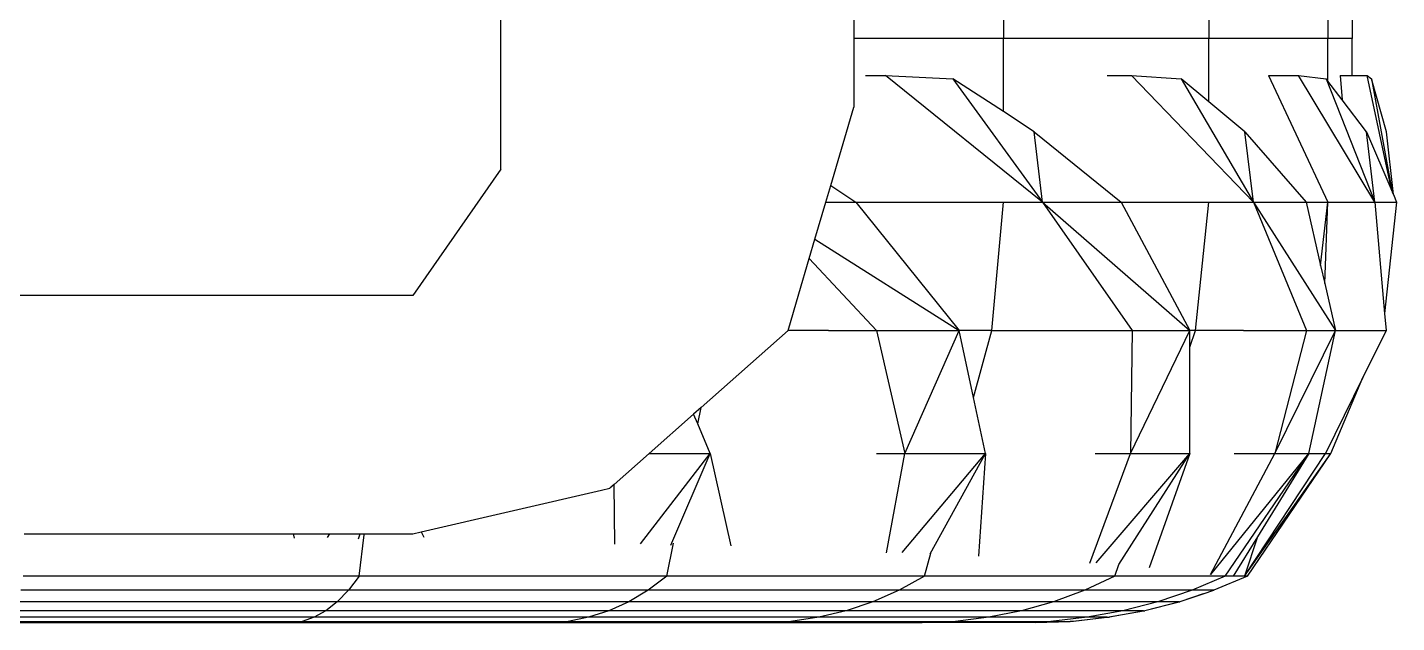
# Model space of a CAD drawing. Header units: inches. Extents: x -625442 to 34963, y -27993 to 66986.
# Drawn here: x 3374.65 to 3400.22, y 21991.6 to 22002.72 of the extents above; entities that cross this region are included whole.
import ezdxf

# ---------------------------------------------------------------- set-up
doc = ezdxf.new("R2010")
doc.units = ezdxf.units.IN
doc.header["$LTSCALE"] = 0.5
doc.header["$MEASUREMENT"] = 0
doc.layers.add('P-FURNITURE', color=201, linetype='Continuous')

# ---------------------------------------------------------------- blocks, each defined once
blk = doc.blocks.new('John Deere pl')
for p, q in [((7.1849, 1.2889), (7.1849, 1.1995)), ((6.9223, 1.1023), (6.9223, 1.2253)), ((7.2961, 1.2292), (7.2961, 1.1995)), ((7.449, 1.2287), (7.449, 1.1995)), ((7.5375, 1.2278), (7.5375, 1.1995)), ((7.5555, 1.227), (7.5555, 1.1995)), ((7.2961, 1.1995), (7.1849, 1.1995)), ((7.1849, 1.1995), (7.1849, 1.1485)), ((7.449, 1.1995), (7.2961, 1.1995)), ((7.2961, 1.1452), (7.2961, 1.1995)), ((7.5375, 1.1995), (7.449, 1.1995)), ((7.449, 1.1524), (7.449, 1.1995)), ((7.5555, 1.1995), (7.5375, 1.1995)), ((7.5375, 1.1679), (7.5375, 1.1995)), ((7.5555, 1.172), (7.5555, 1.1995)), ((7.1936, 1.172), (7.2084, 1.172)), ((7.3253, 1.0777), (7.2084, 1.172)), ((7.2084, 1.172), (7.2584, 1.1696)), ((7.3732, 1.172), (7.3915, 1.172)), ((7.4821, 1.0777), (7.3915, 1.172)), ((7.3915, 1.172), (7.4283, 1.1696)), ((7.4933, 1.172), (7.5157, 1.172)), ((7.4933, 1.172), (7.5375, 1.0777)), ((7.5724, 1.0777), (7.5157, 1.172)), ((7.5157, 1.172), (7.5362, 1.1696)), ((7.5465, 1.172), (7.5555, 1.172)), ((7.5465, 1.172), (7.5482, 1.1538)), ((7.5555, 1.172), (7.5666, 1.172)), ((7.585, 1.0863), (7.5666, 1.172)), ((7.5666, 1.172), (7.5699, 1.1696)), ((7.2584, 1.1696), (7.3253, 1.0777)), ((7.2961, 1.1452), (7.2584, 1.1696)), ((7.4283, 1.1696), (7.4821, 1.0777)), ((7.449, 1.1524), (7.4283, 1.1696)), ((7.5362, 1.1696), (7.5724, 1.0777)), ((7.5375, 1.1679), (7.5362, 1.1696)), ((7.5482, 1.1538), (7.5375, 1.1679)), ((7.5699, 1.1696), (7.5854, 1.0852)), ((7.5812, 1.1302), (7.5699, 1.1696)), ((7.4757, 1.1302), (7.449, 1.1524)), ((7.5662, 1.1302), (7.5482, 1.1538)), ((7.1677, 1.0901), (7.1849, 1.1485)), ((7.3191, 1.1302), (7.2961, 1.1452)), ((7.3191, 1.1302), (7.3838, 1.0777)), ((7.3253, 1.0777), (7.3191, 1.1302)), ((7.4757, 1.1302), (7.5213, 1.0777)), ((7.4821, 1.0777), (7.4757, 1.1302)), ((7.5724, 1.0777), (7.5662, 1.1302)), ((7.5662, 1.1302), (7.585, 1.0863)), ((7.5862, 1.0834), (7.5812, 1.1302)), ((6.9223, 1.1023), (6.8568, 1.0082)), ((7.164, 1.0777), (7.1677, 1.0901)), ((7.1677, 1.0901), (7.1864, 1.0777)), ((7.585, 1.0863), (7.5854, 1.0852)), ((7.5854, 1.0852), (7.5862, 1.0834)), ((7.5862, 1.0834), (7.5886, 1.0777)), ((7.1559, 1.0502), (7.164, 1.0777)), ((7.164, 1.0777), (7.1864, 1.0777)), ((7.1864, 1.0777), (7.2961, 1.0777)), ((7.1864, 1.0777), (7.2633, 0.9822)), ((7.2876, 0.9822), (7.2961, 1.0777)), ((7.2961, 1.0777), (7.2961, 1.0779)), ((7.2961, 1.0777), (7.2962, 1.0777)), ((7.2962, 1.0777), (7.3253, 1.0777)), ((7.3253, 1.0777), (7.4349, 0.9822)), ((7.3253, 1.0777), (7.3838, 1.0777)), ((7.3253, 1.0777), (7.3919, 0.9822)), ((7.3838, 1.0777), (7.449, 1.0777)), ((7.3838, 1.0777), (7.4349, 0.9822)), ((7.4389, 0.9822), (7.449, 1.0777)), ((7.449, 1.0777), (7.449, 1.0778)), ((7.449, 1.0777), (7.4491, 1.0777)), ((7.4491, 1.0777), (7.4821, 1.0777)), ((7.4821, 1.0777), (7.5213, 1.0777)), ((7.4821, 1.0777), (7.5431, 0.9822)), ((7.4821, 1.0777), (7.5216, 0.9822)), ((7.5213, 1.0777), (7.5375, 1.0777)), ((7.5213, 1.0777), (7.532, 1.0305)), ((7.532, 1.0305), (7.5375, 1.0777)), ((7.5351, 1.0171), (7.5375, 1.0777)), ((7.5375, 1.0777), (7.5724, 1.0777)), ((7.5724, 1.0777), (7.5886, 1.0777)), ((7.5724, 1.0777), (7.5797, 0.9948)), ((7.5886, 1.0777), (7.5797, 0.9948)), ((7.1517, 1.0358), (7.1559, 1.0502)), ((7.1559, 1.0502), (7.2633, 0.9822)), ((7.144, 1.0096), (7.1517, 1.0358)), ((7.1517, 1.0358), (7.2018, 0.9822)), ((7.532, 1.0305), (7.5351, 1.0171)), ((7.1359, 0.9822), (7.144, 1.0096)), ((7.5351, 1.0171), (7.5431, 0.9822)), ((6.8568, 1.0082), (5.4264, 1.0082)), ((7.5797, 0.9948), (7.5808, 0.9822)), ((7.1359, 0.9822), (7.0712, 0.9249)), ((7.1661, 0.9822), (7.1359, 0.9822)), ((7.1359, 0.9822), (7.1359, 0.9822)), ((7.1661, 0.9822), (7.2018, 0.9822)), ((7.2018, 0.9822), (7.2633, 0.9822)), ((7.2018, 0.9822), (7.2228, 0.8908)), ((7.2228, 0.8908), (7.2633, 0.9822)), ((7.2876, 0.9822), (7.2633, 0.9822)), ((7.2739, 0.9324), (7.2633, 0.9822)), ((7.2739, 0.9324), (7.2876, 0.9822)), ((7.2876, 0.9822), (7.3919, 0.9822)), ((7.3906, 0.8908), (7.4349, 0.9822)), ((7.3919, 0.9822), (7.3906, 0.8908)), ((7.3919, 0.9822), (7.4349, 0.9822)), ((7.4348, 0.9698), (7.4389, 0.9822)), ((7.4348, 0.9698), (7.4349, 0.9822)), ((7.4389, 0.9822), (7.4349, 0.9822)), ((7.4746, 0.9822), (7.4389, 0.9822)), ((7.4746, 0.9822), (7.5216, 0.9822)), ((7.498, 0.8908), (7.5431, 0.9822)), ((7.5216, 0.9822), (7.498, 0.8908)), ((7.5216, 0.9822), (7.5431, 0.9822)), ((7.5234, 0.8908), (7.5431, 0.9822)), ((7.5431, 0.9822), (7.5808, 0.9822)), ((7.5808, 0.9822), (7.5636, 0.9473)), ((7.4348, 0.8908), (7.4348, 0.9698)), ((7.5636, 0.9473), (7.5356, 0.8908)), ((7.5396, 0.8908), (7.5636, 0.9473)), ((7.2828, 0.8908), (7.2739, 0.9324)), ((7.0657, 0.9201), (7.0326, 0.8908)), ((7.0712, 0.9249), (7.0657, 0.9201)), ((7.0687, 0.9128), (7.0657, 0.9201)), ((7.0687, 0.9128), (7.0712, 0.9249)), ((7.0779, 0.8908), (7.0687, 0.9128)), ((7.0326, 0.8908), (7.0065, 0.8676)), ((7.0261, 0.8235), (7.0779, 0.8908)), ((7.0326, 0.8908), (7.0779, 0.8908)), ((7.0488, 0.8226), (7.0779, 0.8908)), ((7.0779, 0.8908), (7.0933, 0.8221)), ((7.2016, 0.8908), (7.2228, 0.8908)), ((7.2092, 0.8169), (7.2228, 0.8908)), ((7.2209, 0.8171), (7.2828, 0.8908)), ((7.2228, 0.8908), (7.2828, 0.8908)), ((7.2417, 0.8161), (7.2828, 0.8908)), ((7.2828, 0.8908), (7.2777, 0.8143)), ((7.3604, 0.8092), (7.3906, 0.8908)), ((7.3643, 0.8908), (7.3906, 0.8908)), ((7.3652, 0.8093), (7.4348, 0.8908)), ((7.382, 0.8081), (7.4348, 0.8908)), ((7.3906, 0.8908), (7.4348, 0.8908)), ((7.4348, 0.8908), (7.4046, 0.8056)), ((7.4501, 0.8006), (7.498, 0.8908)), ((7.4505, 0.8006), (7.5234, 0.8908)), ((7.461, 0.7994), (7.5234, 0.8908)), ((7.4678, 0.8908), (7.498, 0.8908)), ((7.4754, 0.7994), (7.5396, 0.8908)), ((7.4754, 0.7994), (7.5356, 0.8908)), ((7.4777, 0.7994), (7.5396, 0.8908)), ((7.5234, 0.8908), (7.4851, 0.8287)), ((7.498, 0.8908), (7.5234, 0.8908)), ((7.5234, 0.8908), (7.5356, 0.8908)), ((7.5356, 0.8908), (7.5396, 0.8908)), ((7.0065, 0.8676), (7.0033, 0.8648)), ((7.0071, 0.8233), (7.0065, 0.8676)), ((6.8631, 0.8324), (6.9972, 0.8634)), ((6.9972, 0.8634), (7.0033, 0.8648)), ((6.5676, 0.8309), (6.768, 0.8309)), ((6.7687, 0.8277), (6.768, 0.8309)), ((6.768, 0.8309), (6.7951, 0.8309)), ((6.7933, 0.8281), (6.7951, 0.8309)), ((6.7951, 0.8309), (6.8175, 0.8309)), ((6.8165, 0.8272), (6.8175, 0.8309)), ((6.817, 0.7994), (6.8206, 0.8302)), ((6.8175, 0.8309), (6.8568, 0.8309)), ((6.8568, 0.8309), (6.8631, 0.8324)), ((6.8631, 0.8324), (6.865, 0.8285)), ((7.4851, 0.8287), (7.467, 0.7994)), ((7.4851, 0.8287), (7.4754, 0.7994)), ((7.0457, 0.7994), (7.0507, 0.824)), ((7.2374, 0.7994), (7.2421, 0.8165)), ((7.3791, 0.7994), (7.382, 0.8081)), ((7.382, 0.8081), (7.382, 0.8082)), ((6.817, 0.7994), (6.5669, 0.7994)), ((6.817, 0.7994), (6.809, 0.789)), ((7.0457, 0.7994), (6.817, 0.7994)), ((7.0457, 0.7994), (7.0318, 0.789)), ((7.2374, 0.7994), (7.0457, 0.7994)), ((7.2374, 0.7994), (7.2186, 0.789)), ((7.3791, 0.7994), (7.2374, 0.7994)), ((7.3791, 0.7994), (7.3566, 0.789)), ((7.461, 0.7994), (7.3791, 0.7994)), ((7.461, 0.7994), (7.4365, 0.789)), ((7.4777, 0.7994), (7.4527, 0.789)), ((7.467, 0.7994), (7.461, 0.7994)), ((7.4754, 0.7994), (7.467, 0.7994)), ((7.4777, 0.7994), (7.4754, 0.7994)), ((6.809, 0.789), (6.5652, 0.789)), ((6.809, 0.789), (6.8006, 0.7804)), ((7.0318, 0.789), (6.809, 0.789)), ((7.0318, 0.789), (7.0174, 0.7804)), ((7.2186, 0.789), (7.0318, 0.789)), ((7.2186, 0.789), (7.1991, 0.7804)), ((7.3566, 0.789), (7.2186, 0.789)), ((7.3566, 0.789), (7.3334, 0.7804)), ((7.4365, 0.789), (7.3566, 0.789)), ((7.4365, 0.789), (7.411, 0.7804)), ((7.4268, 0.7804), (7.4448, 0.7863)), ((7.4448, 0.7863), (7.4273, 0.7804)), ((7.4527, 0.789), (7.4365, 0.789)), ((7.4448, 0.7863), (7.4527, 0.789)), ((6.8006, 0.7804), (6.5635, 0.7804)), ((6.8006, 0.7804), (6.7921, 0.7736)), ((7.0174, 0.7804), (6.8006, 0.7804)), ((7.0174, 0.7804), (7.0026, 0.7736)), ((7.1991, 0.7804), (7.0174, 0.7804)), ((7.1991, 0.7804), (7.1791, 0.7736)), ((7.3334, 0.7804), (7.1991, 0.7804)), ((7.3334, 0.7804), (7.3095, 0.7736)), ((7.411, 0.7804), (7.3334, 0.7804)), ((7.411, 0.7804), (7.385, 0.7736)), ((7.4003, 0.7736), (7.4268, 0.7804)), ((7.4273, 0.7804), (7.4014, 0.7736)), ((7.4268, 0.7804), (7.411, 0.7804)), ((7.4268, 0.7804), (7.4273, 0.7804)), ((6.5564, 0.7649), (6.7656, 0.7649)), ((6.5582, 0.7658), (6.7745, 0.7658)), ((6.7833, 0.7688), (6.56, 0.7688)), ((6.7921, 0.7736), (6.5618, 0.7736)), ((6.7745, 0.7658), (6.7656, 0.7649)), ((6.7656, 0.7649), (6.9569, 0.7649)), ((6.7833, 0.7688), (6.7745, 0.7658)), ((6.7745, 0.7658), (6.9723, 0.7658)), ((6.7921, 0.7736), (6.7833, 0.7688)), ((6.9875, 0.7688), (6.7833, 0.7688)), ((7.0026, 0.7736), (6.7921, 0.7736)), ((6.9723, 0.7658), (6.9569, 0.7649)), ((6.9569, 0.7649), (7.1173, 0.7649)), ((6.9875, 0.7688), (6.9723, 0.7658)), ((6.9723, 0.7658), (7.1381, 0.7658)), ((7.0026, 0.7736), (6.9875, 0.7688)), ((7.1587, 0.7688), (6.9875, 0.7688)), ((7.1791, 0.7736), (7.0026, 0.7736)), ((7.1381, 0.7658), (7.1173, 0.7649)), ((7.1173, 0.7649), (7.2357, 0.7649)), ((7.1587, 0.7688), (7.1381, 0.7658)), ((7.1381, 0.7658), (7.2605, 0.7658)), ((7.1791, 0.7736), (7.1587, 0.7688)), ((7.2852, 0.7688), (7.1587, 0.7688)), ((7.3095, 0.7736), (7.1791, 0.7736)), ((7.2605, 0.7658), (7.2357, 0.7649)), ((7.3043, 0.7649), (7.2357, 0.7649)), ((7.2852, 0.7688), (7.2605, 0.7658)), ((7.2605, 0.7658), (7.3314, 0.7658)), ((7.3095, 0.7736), (7.2852, 0.7688)), ((7.3583, 0.7688), (7.2852, 0.7688)), ((7.3314, 0.7658), (7.3043, 0.7649)), ((7.3214, 0.7649), (7.3043, 0.7649)), ((7.385, 0.7736), (7.3095, 0.7736)), ((7.3198, 0.7649), (7.3193, 0.7649)), ((7.3198, 0.7649), (7.3458, 0.7658)), ((7.3214, 0.7649), (7.3198, 0.7649)), ((7.3483, 0.7658), (7.3214, 0.7649)), ((7.3583, 0.7688), (7.3314, 0.7658)), ((7.3314, 0.7658), (7.3458, 0.7658)), ((7.3458, 0.7658), (7.3732, 0.7688)), ((7.3483, 0.7658), (7.3458, 0.7658)), ((7.375, 0.7688), (7.3483, 0.7658)), ((7.385, 0.7736), (7.3583, 0.7688)), ((7.3732, 0.7688), (7.3583, 0.7688)), ((7.3732, 0.7688), (7.4003, 0.7736)), ((7.3732, 0.7688), (7.375, 0.7688)), ((7.4014, 0.7736), (7.375, 0.7688)), ((7.4003, 0.7736), (7.385, 0.7736)), ((7.4003, 0.7736), (7.4014, 0.7736))]:
    blk.add_line(p, q)

msp = doc.modelspace()

# ---------------------------------------------------------------- block references
at = {"layer": 'P-FURNITURE', "xscale": 25.10658779755309, "yscale": 25.10658779755309, "zscale": 25.10658779755309}
msp.add_blockref('John Deere pl', (3209.69576, 21972.39446), dxfattribs=at)

doc.saveas('drawing.dxf')
